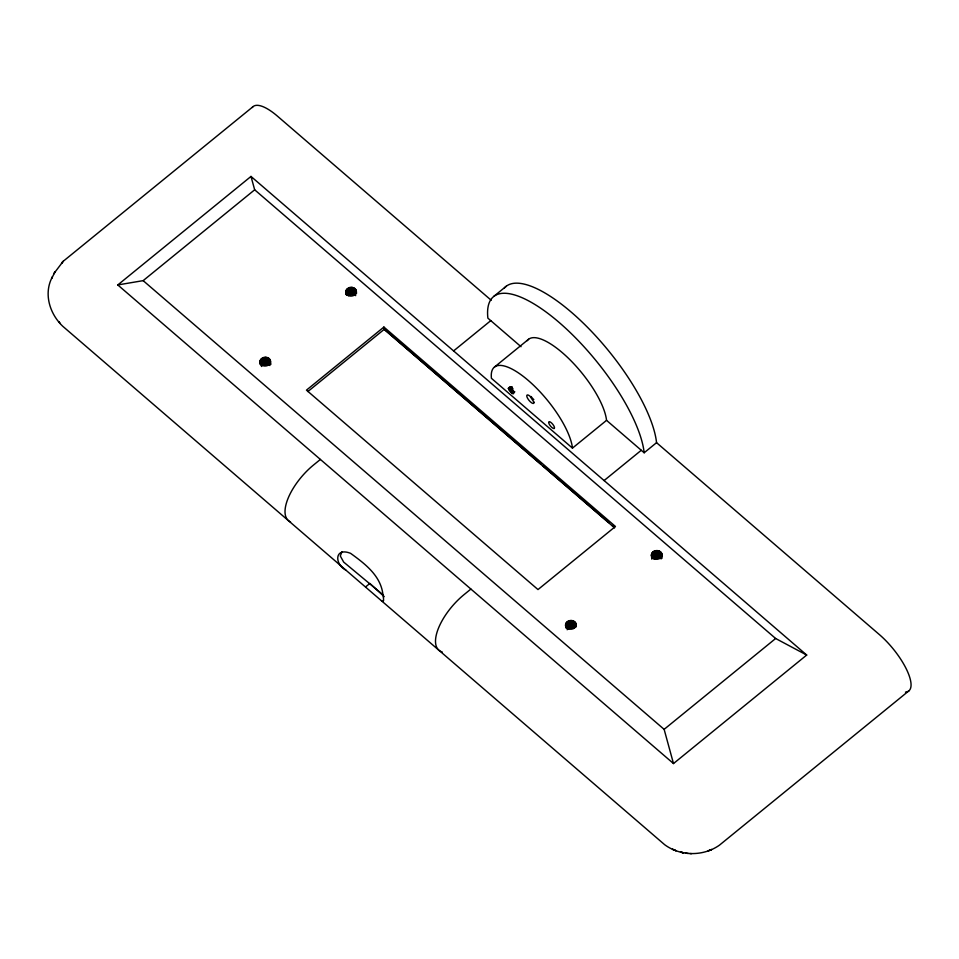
<?xml version="1.0" encoding="UTF-8"?>
<svg xmlns="http://www.w3.org/2000/svg" width="959" height="959" viewBox="0 0 959 959"><rect width="100%" height="100%" fill="white"/><g stroke="black" fill="none" stroke-linecap="round" stroke-linejoin="round"><path stroke-width="1.44" d="M259.925 361.699C260.309 355.993 270.39 355.705 270.522 361.639C270.15 367.345 260.057 367.621 259.925 361.699L260.237 364.492M345.767 291.764C346.151 286.058 356.233 285.782 356.364 291.716C355.993 297.422 345.899 297.698 345.767 291.764L346.079 294.569M565.534 624.908C565.918 619.202 575.999 618.927 576.131 624.86C575.76 630.566 565.666 630.842 565.534 624.908L565.846 627.713M651.377 554.985C651.76 549.279 661.842 549.004 661.974 554.925C661.602 560.631 651.509 560.919 651.377 554.985L651.844 559.193M53.872 273.783L55.142 271.661L51.822 278.158L52.325 276.971C43.395 293.574 49.64 313.773 62.695 326.216L664.707 844.735C680.542 856.399 703.403 856.507 719.442 845.167L909.096 690.672M54.411 272.871L63.222 261.28L252.888 106.785M62.599 261.999L61.532 263.234L63.222 261.28M341.955 551.773L340.301 555.992L343.67 562.082L383.444 595.143M567.117 629.703L570.413 627.618L574.417 628.037L573.638 621.036M117.789 284.943L250.994 176.432L806.699 655.045L673.494 763.556L117.789 284.943L143.155 280.639L254.674 189.798L250.994 176.432M383.9 327.055L306.46 390.145L537.999 589.569L615.45 526.479L383.9 327.055L384.163 329.393L614.575 527.846M307.875 391.536L384.163 329.393M493.825 296.367L506.208 286.273M320.39 459.433L313.497 465.043A42.472 18.569 -49.3 0 0 290.541 521.948M453.595 350.922L490.768 320.642M494.508 367.021L528.589 339.258M508.342 388.419C511.998 382.15 518.244 403.152 508.342 388.419L510.404 386.729M508.69 389.222L511.794 386.705M508.929 389.642L512.034 387.112M509.205 390.109L512.31 387.58M509.852 390.996L512.945 388.467M510.572 391.823L512.633 390.145M511.327 392.555L513.401 390.864M512.07 393.118L514.132 391.44M512.741 393.49L514.803 391.799M365.799 586.752L369.862 583.444L384.247 596.69M572.463 448.117A59.458 20.163 50.8 0 0 528.337 380.507A59.458 20.163 50.8 0 0 491.428 378.314L572.463 448.117L606.544 420.354L644.172 452.768L656.555 442.674L879.415 634.618A42.472 14.409 50.8 0 1 907.298 671.048A42.472 14.409 50.8 0 1 905.464 692.122M470.893 589.066L464 594.676A42.472 18.569 -49.3 0 0 438.047 629.272A42.472 18.569 -49.3 0 0 442.255 652M604.098 480.555L641.271 450.274M673.494 763.556L664.131 729.355L775.651 638.502L806.699 655.045M355.717 295.6L352.025 294.317L348.225 295.636L347.446 288.623M268.029 357.815L268.808 364.828L266.182 364.24L262.382 365.559L261.603 358.546M661.326 558.809L657.634 557.539L653.834 558.845L653.055 551.845M689.941 853.582L691.583 853.654M685.697 853.15L688.226 853.45M381.514 600.825C385.086 603.774 383.025 596.426 382.941 594.724C380.927 575.784 364.983 563.772 350.55 553.319C334.511 546.942 334.247 564.06 345.875 570.125M491.212 300.263L277.403 116.111A42.472 14.409 50.8 0 0 252.253 107.504M521.025 346.702L487.879 318.148A114.684 38.899 50.8 0 1 559.061 322.38A114.684 38.899 50.8 0 1 644.172 452.768M254.674 189.798L775.651 638.502M384.667 329.608L540.84 464.132M543.106 466.074L608.737 522.607M612.142 525.532L614.395 527.474M143.155 280.639L664.131 729.355M59.446 322.512L58.667 321.577L60.225 323.471M661.842 553.787L662.154 556.592M661.35 552.72L661.974 558.33M660.547 551.809L661.171 557.407M659.48 551.101L660.26 558.114M658.222 550.67L659.001 557.682M656.855 550.526L657.634 557.539M655.476 550.682L656.256 557.694M654.182 551.137L654.961 558.138M652.18 552.768L652.803 558.378M651.605 553.834L652.072 558.042M575.999 623.71L576.311 626.515M575.508 622.643L575.975 626.85M574.705 621.732L575.328 627.342M572.379 620.593L573.158 627.606M571.013 620.449L571.792 627.462M569.634 620.605L570.413 627.618M568.339 621.06L569.119 628.073M567.213 621.768L567.992 628.78M566.337 622.691L566.961 628.301M565.762 623.758L566.23 627.965M356.233 290.565L356.544 293.37M355.741 289.498L356.209 293.706M354.938 288.587L355.561 294.197M353.871 287.892L354.65 294.892M352.612 287.448L353.392 294.461M351.246 287.304L352.025 294.317M349.867 287.46L350.646 294.473M348.573 287.916L349.352 294.928M346.571 289.546L347.194 295.156M345.995 290.613L346.463 294.821M270.39 360.488L270.834 364.444M269.899 359.421L270.366 363.629M269.095 358.51L269.875 365.523M266.77 357.371L267.549 364.384M265.403 357.228L266.182 364.24M264.025 357.395L264.804 364.396M262.73 357.839L263.509 364.852M260.728 359.469L261.507 366.482M260.153 360.548L260.62 364.756M533.815 399.591A5.31 1.798 50.8 0 1 531.166 396.535M504.362 288.024A114.684 38.899 50.8 0 1 588.107 327.918A114.684 38.899 50.8 0 1 656.555 442.674M527.21 340.697A59.458 20.163 50.8 0 1 570.389 360.188A59.458 20.163 50.8 0 1 606.544 420.354M534.019 402.312L533.971 402.96A5.31 1.798 50.8 0 1 530.087 401.533A5.31 1.798 50.8 0 1 526.767 395.839A5.31 1.798 50.8 0 1 530.075 396.283L534.019 402.312M711.542 849.518L708.365 850.789L711.542 849.518M554.23 428.445L553.822 428.529A4.244 1.438 50.8 0 1 548.956 423.578A4.244 1.438 50.8 0 1 551.593 423.003A4.244 1.438 50.8 0 1 554.23 428.445M682.784 852.611L680.53 852.107L683.599 852.803L682.784 852.611M675.939 850.669L672.535 849.254L675.939 850.669"/></g></svg>
